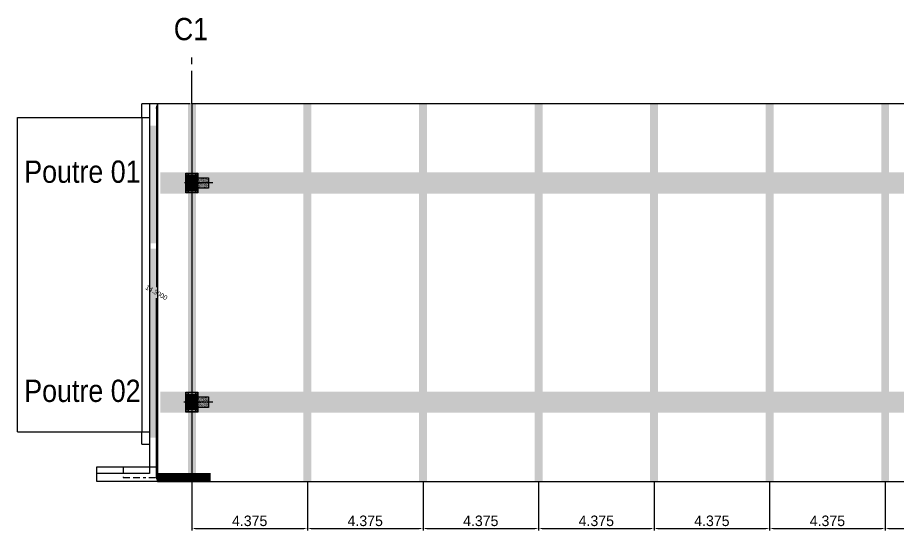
# Model space of a CAD drawing. Header units: metres. Extents: x -697843 to 22159, y -46191 to 9548.
# Drawn here: x -9792.02 to -9758.7, y -1018.91 to -999.49 of the extents above; entities that cross this region are included whole.
import ezdxf
from ezdxf.enums import TextEntityAlignment as Align

# ---------------------------------------------------------------- set-up
doc = ezdxf.new("R2010")
doc.units = ezdxf.units.M
for name, pattern in [('AXES', [50.8, 31.75, -6.35, 6.35, -6.35]), ('BORDURE', [1.75, 0.5, -0.25, 0.5, -0.25, 0, -0.25]), ('CACHE', [9.525, 6.35, -3.175]), ('CENTER', [2, 1.25, -0.25, 0.25, -0.25])]:
    doc.linetypes.add(name, pattern=pattern)
doc.layers.get('Defpoints').update_dxf_attribs({"color": 9})
for name, color, linetype in [('AXE', 1, 'CENTER'), ('Axe_en_plan', 1, 'AXES'), ('CART', 6, 'Continuous'), ('Coffrage', 3, 'Continuous'), ('COT', 1, 'Continuous'), ('FIN', 1, 'Continuous'), ('HACHURE', 8, 'Continuous'), ('Pieux', 3, 'BORDURE'), ('TABLIER', 3, 'Continuous')]:
    doc.layers.add(name, color=color, linetype=linetype)
doc.styles.add('ROMANTIC', font='rom_____.pfb')
doc.styles.get("Standard").update_dxf_attribs({"font": 'arial.ttf'})
doc.dimstyles.new('cotf-50', dxfattribs={"dimscale": 0.4, "dimtxt": 1, "dimasz": 0.35, "dimexe": 0.18, "dimexo": 0.1, "dimgap": 0.2, "dimtad": 3, "dimdec": 3, "dimzin": 4, "dimdsep": 46, "dimtxsty": 'ROMANTIC', "dimcen": 0.09, "dimclrd": 256, "dimclre": 256, "dimclrt": 256, "dimadec": 0, "dimazin": 0, "dimtfac": 1, "dimtdec": 3, "dimtix": 1, "dimtmove": 2, "dimatfit": 3, "dimfxl": 1, "dimtvp": 13.888889, "dimtolj": 1, "dimtzin": 4, "dimarcsym": 0})
doc.dimstyles.get("Standard").update_dxf_attribs({"dimtxt": 0.18, "dimasz": 0.18, "dimexe": 0.18, "dimexo": 0.0625, "dimgap": 0.09, "dimtad": 0, "dimtih": 1, "dimtoh": 1, "dimdec": 4, "dimzin": 0, "dimdsep": 46, "dimtxsty": 'Standard', "dimcen": 0.09, "dimadec": 0, "dimazin": 0, "dimtfac": 1, "dimtdec": 4, "dimtofl": 0, "dimtmove": 0, "dimatfit": 3, "dimfxl": 1, "dimtolj": 1, "dimtzin": 0, "dimarcsym": 0})

# ---------------------------------------------------------------- blocks, each defined once
blk = doc.blocks.new('*D25')
at = {"layer": 'Defpoints', "color": 0, "transparency": 16777216}
for p in [(-9785.415, -1002.75), (-9786.758, -1017.05), (-9785.415, -1017.05)]:
    blk.add_point(p, dxfattribs=at)
at = {"layer": 'TABLIER', "color": 0, "lineweight": -2, "transparency": 16777216}
for p, q in [((-9785.478, -1002.75), (-9786.938, -1002.75)), ((-9786.758, -1002.93), (-9786.758, -1009.691)), ((-9786.758, -1016.87), (-9786.758, -1010.108)), ((-9785.478, -1017.05), (-9786.938, -1017.05))]:
    blk.add_line(p, q, dxfattribs=at)
at = {"layer": 'TABLIER', "color": 0, "transparency": 16777216}
for points in [[(-9786.728, -1002.93), (-9786.788, -1002.93), (-9786.758, -1002.75)], [(-9786.728, -1016.87), (-9786.788, -1016.87), (-9786.758, -1017.05)]]:
    blk.add_solid(points, dxfattribs=at)
at = {"layer": 'TABLIER', "color": 0, "transparency": 16777216, "insert": (-9786.758, -1009.9), "char_height": 0.18, "attachment_point": 5, "rotation": 330.7746}
blk.add_mtext('\\A1;14.3000', dxfattribs=at)
blk = doc.blocks.new('*D72')
at = {"layer": 'COT', "lineweight": -2, "transparency": 16777216}
for p, q in [((-9785.415, -1017.089), (-9785.415, -1018.906)), ((-9781.04, -1017.089), (-9781.04, -1018.906)), ((-9785.275, -1018.834), (-9781.18, -1018.834))]:
    blk.add_line(p, q, dxfattribs=at)
at = {"layer": 'COT', "transparency": 16777216}
for points in [[(-9785.275, -1018.811), (-9785.275, -1018.857), (-9785.415, -1018.834)], [(-9781.18, -1018.811), (-9781.18, -1018.857), (-9781.04, -1018.834)]]:
    blk.add_solid(points, dxfattribs=at)
at = {"layer": 'Defpoints', "color": 0, "transparency": 16777216}
for p in [(-9785.415, -1017.049), (-9781.04, -1017.049), (-9781.04, -1018.834)]:
    blk.add_point(p, dxfattribs=at)
at = {"layer": 'COT', "transparency": 16777216, "insert": (-9783.228, -1018.546), "char_height": 0.4, "attachment_point": 5, "style": 'ROMANTIC'}
blk.add_mtext('\\A1;4.375', dxfattribs=at)
blk = doc.blocks.new('*D73')
at = {"layer": 'COT', "lineweight": -2, "transparency": 16777216}
for p, q in [((-9781.04, -1017.089), (-9781.04, -1018.906)), ((-9776.665, -1017.09), (-9776.665, -1018.906)), ((-9780.9, -1018.834), (-9776.805, -1018.834))]:
    blk.add_line(p, q, dxfattribs=at)
at = {"layer": 'COT', "transparency": 16777216}
for points in [[(-9780.9, -1018.811), (-9780.9, -1018.857), (-9781.04, -1018.834)], [(-9776.805, -1018.811), (-9776.805, -1018.857), (-9776.665, -1018.834)]]:
    blk.add_solid(points, dxfattribs=at)
at = {"layer": 'Defpoints', "color": 0, "transparency": 16777216}
for p in [(-9781.04, -1017.049), (-9776.665, -1017.05), (-9776.665, -1018.834)]:
    blk.add_point(p, dxfattribs=at)
at = {"layer": 'COT', "transparency": 16777216, "insert": (-9778.853, -1018.546), "char_height": 0.4, "attachment_point": 5, "style": 'ROMANTIC'}
blk.add_mtext('\\A1;4.375', dxfattribs=at)
blk = doc.blocks.new('*D74')
at = {"layer": 'COT', "lineweight": -2, "transparency": 16777216}
for p, q in [((-9776.665, -1017.09), (-9776.665, -1018.906)), ((-9772.29, -1017.09), (-9772.29, -1018.906)), ((-9776.525, -1018.834), (-9772.43, -1018.834))]:
    blk.add_line(p, q, dxfattribs=at)
at = {"layer": 'COT', "transparency": 16777216}
for points in [[(-9776.525, -1018.811), (-9776.525, -1018.857), (-9776.665, -1018.834)], [(-9772.43, -1018.811), (-9772.43, -1018.857), (-9772.29, -1018.834)]]:
    blk.add_solid(points, dxfattribs=at)
at = {"layer": 'Defpoints', "color": 0, "transparency": 16777216}
for p in [(-9776.665, -1017.05), (-9772.29, -1017.05), (-9772.29, -1018.834)]:
    blk.add_point(p, dxfattribs=at)
at = {"layer": 'COT', "transparency": 16777216, "insert": (-9774.478, -1018.546), "char_height": 0.4, "attachment_point": 5, "style": 'ROMANTIC'}
blk.add_mtext('\\A1;4.375', dxfattribs=at)
blk = doc.blocks.new('*D75')
at = {"layer": 'COT', "lineweight": -2, "transparency": 16777216}
for p, q in [((-9772.29, -1017.09), (-9772.29, -1018.906)), ((-9767.915, -1017.09), (-9767.915, -1018.906)), ((-9772.15, -1018.834), (-9768.055, -1018.834))]:
    blk.add_line(p, q, dxfattribs=at)
at = {"layer": 'COT', "transparency": 16777216}
for points in [[(-9772.15, -1018.811), (-9772.15, -1018.857), (-9772.29, -1018.834)], [(-9768.055, -1018.811), (-9768.055, -1018.857), (-9767.915, -1018.834)]]:
    blk.add_solid(points, dxfattribs=at)
at = {"layer": 'Defpoints', "color": 0, "transparency": 16777216}
for p in [(-9772.29, -1017.05), (-9767.915, -1017.05), (-9767.915, -1018.834)]:
    blk.add_point(p, dxfattribs=at)
at = {"layer": 'COT', "transparency": 16777216, "insert": (-9770.103, -1018.546), "char_height": 0.4, "attachment_point": 5, "style": 'ROMANTIC'}
blk.add_mtext('\\A1;4.375', dxfattribs=at)
blk = doc.blocks.new('*D76')
at = {"layer": 'COT', "lineweight": -2, "transparency": 16777216}
for p, q in [((-9767.915, -1017.09), (-9767.915, -1018.906)), ((-9763.54, -1017.09), (-9763.54, -1018.906)), ((-9767.775, -1018.834), (-9763.68, -1018.834))]:
    blk.add_line(p, q, dxfattribs=at)
at = {"layer": 'COT', "transparency": 16777216}
for points in [[(-9767.775, -1018.811), (-9767.775, -1018.857), (-9767.915, -1018.834)], [(-9763.68, -1018.811), (-9763.68, -1018.857), (-9763.54, -1018.834)]]:
    blk.add_solid(points, dxfattribs=at)
at = {"layer": 'Defpoints', "color": 0, "transparency": 16777216}
for p in [(-9767.915, -1017.05), (-9763.54, -1017.05), (-9763.54, -1018.834)]:
    blk.add_point(p, dxfattribs=at)
at = {"layer": 'COT', "transparency": 16777216, "insert": (-9765.728, -1018.546), "char_height": 0.4, "attachment_point": 5, "style": 'ROMANTIC'}
blk.add_mtext('\\A1;4.375', dxfattribs=at)
blk = doc.blocks.new('*D77')
at = {"layer": 'COT', "lineweight": -2, "transparency": 16777216}
for p, q in [((-9763.54, -1017.09), (-9763.54, -1018.906)), ((-9759.165, -1017.09), (-9759.165, -1018.906)), ((-9763.4, -1018.834), (-9759.305, -1018.834))]:
    blk.add_line(p, q, dxfattribs=at)
at = {"layer": 'COT', "transparency": 16777216}
for points in [[(-9763.4, -1018.811), (-9763.4, -1018.857), (-9763.54, -1018.834)], [(-9759.305, -1018.811), (-9759.305, -1018.857), (-9759.165, -1018.834)]]:
    blk.add_solid(points, dxfattribs=at)
at = {"layer": 'Defpoints', "color": 0, "transparency": 16777216}
for p in [(-9763.54, -1017.05), (-9759.165, -1017.05), (-9759.165, -1018.834)]:
    blk.add_point(p, dxfattribs=at)
at = {"layer": 'COT', "transparency": 16777216, "insert": (-9761.353, -1018.546), "char_height": 0.4, "attachment_point": 5, "style": 'ROMANTIC'}
blk.add_mtext('\\A1;4.375', dxfattribs=at)
blk = doc.blocks.new('*D78')
at = {"layer": 'COT', "lineweight": -2, "transparency": 16777216}
for p, q in [((-9759.165, -1017.09), (-9759.165, -1018.906)), ((-9754.79, -1017.09), (-9754.79, -1018.906)), ((-9759.025, -1018.834), (-9754.93, -1018.834))]:
    blk.add_line(p, q, dxfattribs=at)
at = {"layer": 'COT', "transparency": 16777216}
for points in [[(-9759.025, -1018.811), (-9759.025, -1018.857), (-9759.165, -1018.834)], [(-9754.93, -1018.811), (-9754.93, -1018.857), (-9754.79, -1018.834)]]:
    blk.add_solid(points, dxfattribs=at)
at = {"layer": 'Defpoints', "color": 0, "transparency": 16777216}
for p in [(-9759.165, -1017.05), (-9754.79, -1017.05), (-9754.79, -1018.834)]:
    blk.add_point(p, dxfattribs=at)
at = {"layer": 'COT', "transparency": 16777216, "insert": (-9756.978, -1018.546), "char_height": 0.4, "attachment_point": 5, "style": 'ROMANTIC'}
blk.add_mtext('\\A1;4.375', dxfattribs=at)

msp = doc.modelspace()

# ---------------------------------------------------------------- hatches: boundary and pattern name
at = {"layer": 'Coffrage'}
h = msp.add_hatch(dxfattribs=at)
h.set_pattern_fill('DOTS', color=256, scale=0.012, angle=-90, style=0)
h.set_pattern_definition([(270, (-9916.561501, -797.738823), (0.01905, -0.009525), [0, -0.01905])])
edge = h.paths.add_edge_path()
edge.add_line((-9787.01531, -1011.49948), (-9787.01531, -1009.79948))
edge.add_arc((-9787.01531, -1009.29948), 0.5, 270.000038, 306.869909)
edge.add_line((-9786.71531, -1009.69948), (-9786.71531, -1011.59948))
edge.add_arc((-9787.01531, -1011.99948), 0.5, 413.130091, 449.999962)
edge = h.paths.add_edge_path()
edge.add_line((-9787.01531, -1012.49948), (-9787.01531, -1011.49948))
edge.add_arc((-9787.01531, -1011.99948), 0.5, 413.130091, 449.999962, ccw=False)
edge.add_line((-9786.71531, -1011.59948), (-9786.71531, -1012.39948))
edge.add_arc((-9787.01531, -1011.99948), 0.5, 270.000038, 306.869909, ccw=False)
edge = h.paths.add_edge_path()
edge.add_line((-9787.01531, -1013.99948), (-9787.01531, -1012.49948))
edge.add_arc((-9787.01531, -1011.99948), 0.5, 270.000038, 306.869909)
edge.add_line((-9786.71531, -1012.39948), (-9786.71531, -1014.09948))
edge.add_arc((-9787.01531, -1014.49948), 0.5, 413.130091, 449.999961)
edge = h.paths.add_edge_path()
edge.add_line((-9787.01531, -1014.99948), (-9787.01531, -1013.99948))
edge.add_arc((-9787.01531, -1014.49948), 0.5, 413.130091, 449.999961, ccw=False)
edge.add_line((-9786.71531, -1014.09948), (-9786.71531, -1014.89948))
edge.add_arc((-9787.01531, -1014.49948), 0.5, 270.000039, 306.869909, ccw=False)
edge = h.paths.add_edge_path()
edge.add_line((-9787.01531, -1015.3966), (-9787.01531, -1014.99948))
edge.add_arc((-9787.01531, -1014.49948), 0.5, 270.000039, 306.869909)
edge.add_line((-9786.71531, -1014.89948), (-9786.71531, -1015.3966))
edge.add_line((-9786.71531, -1015.3966), (-9787.01531, -1015.3966))
edge = h.paths.add_edge_path()
edge.add_line((-9787.01531, -1009.79948), (-9787.01531, -1008.79948))
edge.add_arc((-9787.01531, -1009.29948), 0.5, 413.130091, 449.999962, ccw=False)
edge.add_line((-9786.71531, -1008.89948), (-9786.71531, -1009.69948))
edge.add_arc((-9787.01531, -1009.29948), 0.5, 270.000038, 306.869909, ccw=False)
edge = h.paths.add_edge_path()
edge.add_line((-9787.01531, -1007.29956), (-9787.01531, -1006.29956))
edge.add_arc((-9787.01531, -1006.79956), 0.5, 413.130091, 449.999962, ccw=False)
edge.add_line((-9786.71531, -1006.39956), (-9786.71531, -1007.19956))
edge.add_arc((-9787.01531, -1006.79956), 0.5, 270.000038, 306.869908, ccw=False)
edge = h.paths.add_edge_path()
edge.add_line((-9787.01531, -1006.29956), (-9787.01531, -1003.57479))
edge.add_line((-9787.01531, -1003.57479), (-9786.71531, -1003.57479))
edge.add_line((-9786.71531, -1003.57479), (-9786.71531, -1006.39956))
edge.add_arc((-9787.01531, -1006.79956), 0.5, 413.130091, 449.999962)
edge = h.paths.add_edge_path()
edge.add_line((-9787.01531, -1008.79948), (-9787.01531, -1007.29956))
edge.add_arc((-9787.01531, -1006.79956), 0.5, 270.000038, 306.869908)
edge.add_line((-9786.71531, -1007.19956), (-9786.71531, -1008.89948))
edge.add_arc((-9787.01531, -1009.29948), 0.5, 413.130091, 449.999962)
h.paths.add_polyline_path([(-9786.98248, -1008.24214), (-9786.74265, -1008.24214), (-9786.74265, -1008.03609), (-9786.98248, -1008.03609)], flags=16)
h = msp.add_hatch(dxfattribs=at)
h.set_pattern_fill('ANSI37', color=256, scale=0.002, angle=-90, style=0)
h.set_pattern_definition([(315, (-9913.604036, -774.814151), (0.00449012806, 0.00449012806), []), (45, (-9913.604036, -774.814151), (-0.00449012806, 0.00449012806), [])])
h.paths.add_polyline_path([(-9785.60531, -1006.03956), (-9785.60531, -1005.45956), (-9785.22531, -1005.45956), (-9785.22531, -1006.03956)])
h.paths.add_polyline_path([(-9785.59531, -1006.02956), (-9785.59531, -1005.46956), (-9785.23531, -1005.46956), (-9785.23531, -1006.02956)], flags=16)
h = msp.add_hatch(dxfattribs=at)
h.set_pattern_fill('ANSI37', color=256, scale=0.002, angle=-90, style=0)
h.set_pattern_definition([(315, (-9913.604036, -783.1139946), (0.00449012806, 0.00449012806), []), (45, (-9913.604036, -783.1139946), (-0.00449012806, 0.00449012806), [])])
h.paths.add_polyline_path([(-9785.60531, -1014.3394), (-9785.60531, -1013.7594), (-9785.22531, -1013.7594), (-9785.22531, -1014.3394)])
h.paths.add_polyline_path([(-9785.59531, -1014.3294), (-9785.59531, -1013.7694), (-9785.23531, -1013.7694), (-9785.23531, -1014.3294)], flags=16)
at = {"layer": 'HACHURE'}
h = msp.add_hatch(dxfattribs=at)
h.set_pattern_fill('ANSI37', color=256, scale=0.01, angle=115.66533, style=0)
h.set_pattern_definition([(225, (-9528.262547, -955.867478), (0.0224506403, -0.0224506403), []), (315, (-9528.262547, -955.867478), (0.0224506403, 0.0224506403), [])])
h.paths.add_polyline_path([(-9785.59031, -1006.02456), (-9785.59031, -1005.47456), (-9785.24031, -1005.47456), (-9785.24031, -1006.02456)])
h = msp.add_hatch(dxfattribs=at)
h.set_pattern_fill('AR-SAND', color=256, scale=0.0008, angle=115.66533, style=0)
h.set_pattern_definition([(217.5, (-9772.143044, -1005.905765), (0.001280025, -0.03915306), [0, -0.0308864, 0, -0.034544, 0, -0.03302]), (187.5, (-9772.143044, -1005.905765), (-0.03596186, -0.057346), [0, -0.0166624, 0, -0.0278384, 0, -0.010668]), (147.5, (-9772.11805, -1005.905765), (-0.06327939, -0.000114975), [0, -0.01016, 0, -0.036576, 0, -0.047752]), (137.5, (-9772.11805, -1005.905765), (-0.06108452, -0.01783435), [0, -0.00508, 0, -0.0239776, 0, -0.027432])])
h.paths.add_polyline_path([(-9784.79031, -1005.94956), (-9785.19031, -1005.94956), (-9785.19031, -1005.74956), (-9784.79031, -1005.74956)])
h.paths.add_polyline_path([(-9785.19031, -1005.54956), (-9784.79031, -1005.54956), (-9784.79031, -1005.74956), (-9785.19031, -1005.74956)])
h = msp.add_hatch(dxfattribs=at)
h.set_pattern_fill('ANSI37', color=256, scale=0.01, angle=115.66533, style=0)
h.set_pattern_definition([(225, (-9528.262547, -964.167322), (0.0224506403, -0.0224506403), []), (315, (-9528.262547, -964.167322), (0.0224506403, 0.0224506403), [])])
h.paths.add_polyline_path([(-9785.59031, -1014.3244), (-9785.59031, -1013.7744), (-9785.24031, -1013.7744), (-9785.24031, -1014.3244)])
h = msp.add_hatch(dxfattribs=at)
h.set_pattern_fill('AR-SAND', color=256, scale=0.0008, angle=115.66533, style=0)
h.set_pattern_definition([(217.5, (-9772.143044, -1014.20561), (0.001280025, -0.03915306), [0, -0.0308864, 0, -0.034544, 0, -0.03302]), (187.5, (-9772.143044, -1014.20561), (-0.03596186, -0.057346), [0, -0.0166624, 0, -0.0278384, 0, -0.010668]), (147.5, (-9772.11805, -1014.20561), (-0.06327939, -0.000114975), [0, -0.01016, 0, -0.036576, 0, -0.047752]), (137.5, (-9772.11805, -1014.20561), (-0.06108452, -0.01783435), [0, -0.00508, 0, -0.0239776, 0, -0.027432])])
h.paths.add_polyline_path([(-9784.79031, -1014.2494), (-9785.19031, -1014.2494), (-9785.19031, -1014.0494), (-9784.79031, -1014.0494)])
h.paths.add_polyline_path([(-9785.19031, -1013.8494), (-9784.79031, -1013.8494), (-9784.79031, -1014.0494), (-9785.19031, -1014.0494)])

# ---------------------------------------------------------------- linework, layer by layer
at = {"layer": 'AXE', "color": 9}
msp.add_line((-9785.41531, -1002.74956), (-9785.41531, -1000.84312), dxfattribs=at)
at = {"layer": 'Axe_en_plan', "ltscale": 0.01}
for p, q in [((-9785.53497, -1005.42456), (-9785.58565, -1005.42456)), ((-9785.56031, -1005.40095), (-9785.56031, -1005.45163)), ((-9785.29565, -1005.42456), (-9785.24497, -1005.42456)), ((-9785.27031, -1005.40095), (-9785.27031, -1005.45163)), ((-9785.53497, -1006.07456), (-9785.58565, -1006.07456)), ((-9785.56031, -1006.09816), (-9785.56031, -1006.04749)), ((-9785.29565, -1006.07456), (-9785.24497, -1006.07456)), ((-9785.27031, -1006.09816), (-9785.27031, -1006.04749)), ((-9785.53497, -1013.7244), (-9785.58565, -1013.7244)), ((-9785.56031, -1013.7008), (-9785.56031, -1013.75147)), ((-9785.29565, -1013.7244), (-9785.24497, -1013.7244)), ((-9785.27031, -1013.7008), (-9785.27031, -1013.75147)), ((-9785.56031, -1014.39801), (-9785.56031, -1014.34733)), ((-9785.27031, -1014.39801), (-9785.27031, -1014.34733)), ((-9785.53497, -1014.3744), (-9785.58565, -1014.3744)), ((-9785.29565, -1014.3744), (-9785.24497, -1014.3744))]:
    msp.add_line(p, q, dxfattribs=at)
at = {"layer": 'CART', "color": 8, "const_width": 0.3}
for points in [[(-9785.41531, -1017.04956), (-9785.41531, -1002.74956)], [(-9781.04031, -1017.04956), (-9781.04031, -1002.74956)], [(-9776.66531, -1017.04956), (-9776.66531, -1002.74956)], [(-9772.29031, -1017.04956), (-9772.29031, -1002.74956)], [(-9767.91531, -1017.04956), (-9767.91531, -1002.74956)], [(-9763.54031, -1017.04956), (-9763.54031, -1002.74956)], [(-9759.16531, -1017.04956), (-9759.16531, -1002.74956)]]:
    msp.add_lwpolyline(points, dxfattribs=at)
at = {"layer": 'Coffrage', "linetype": 'AXES', "ltscale": 0.1}
for p, q in [((-9784.62283, -1005.74956), (-9785.69008, -1005.74956)), ((-9784.62283, -1014.0494), (-9785.71544, -1014.0494))]:
    msp.add_line(p, q, dxfattribs=at)
at = {"layer": 'Coffrage', "ltscale": 2}
for p, q in [((-9789.01531, -1017.0494), (-9789.01531, -1016.4966)), ((-9789.01531, -1016.4966), (-9787.01531, -1016.4966)), ((-9786.71531, -1016.7494), (-9784.71531, -1016.7494)), ((-9786.71531, -1016.7994), (-9784.71531, -1016.7994)), ((-9786.71531, -1016.8494), (-9784.71531, -1016.8494)), ((-9786.71531, -1016.8994), (-9784.71531, -1016.8994)), ((-9786.71531, -1016.9494), (-9784.71531, -1016.9494)), ((-9786.71531, -1016.9994), (-9784.71531, -1016.9994)), ((-9786.66531, -1017.0494), (-9789.01531, -1017.0494)), ((-9786.71531, -1017.0494), (-9784.71531, -1017.0494))]:
    msp.add_line(p, q, dxfattribs=at)
at = {"layer": 'Coffrage', "linetype": 'CACHE', "ltscale": 0.6}
for p, q in [((-9787.01531, -1016.4966), (-9787.01531, -1016.7494)), ((-9787.01531, -1016.7494), (-9789.01531, -1016.7494))]:
    msp.add_line(p, q, dxfattribs=at)
at = {"layer": 'Coffrage'}
msp.add_line((-9787.01531, -1016.4966), (-9786.71531, -1016.4966), dxfattribs=at)
at = {"layer": 'FIN'}
for points in [[(-9785.64031, -1006.12456), (-9785.64031, -1005.37456), (-9785.19031, -1005.37456), (-9785.19031, -1006.12456)], [(-9785.63031, -1006.11456), (-9785.63031, -1005.38456), (-9785.20031, -1005.38456), (-9785.20031, -1006.11456)], [(-9785.59031, -1006.02456), (-9785.59031, -1005.47456), (-9785.24031, -1005.47456), (-9785.24031, -1006.02456)], [(-9785.19031, -1005.54956), (-9784.79031, -1005.54956), (-9784.79031, -1005.94956), (-9785.19031, -1005.94956)], [(-9785.64031, -1014.4244), (-9785.64031, -1013.6744), (-9785.19031, -1013.6744), (-9785.19031, -1014.4244)], [(-9785.63031, -1014.4144), (-9785.63031, -1013.6844), (-9785.20031, -1013.6844), (-9785.20031, -1014.4144)], [(-9785.59031, -1014.3244), (-9785.59031, -1013.7744), (-9785.24031, -1013.7744), (-9785.24031, -1014.3244)], [(-9785.19031, -1013.8494), (-9784.79031, -1013.8494), (-9784.79031, -1014.2494), (-9785.19031, -1014.2494)]]:
    msp.add_lwpolyline(points, close=True, dxfattribs=at)
at = {"layer": 'Pieux', "ltscale": 0.5}
msp.add_line((-9788.01531, -1016.4966), (-9788.01533, -1016.89956), dxfattribs=at)
msp.add_lwpolyline([(-9788.01531, -1016.89956), (-9784.71531, -1016.89972)], dxfattribs=at)
at = {"layer": 'TABLIER'}
for p, q in [((-9787.31531, -1003.27479), (-9787.31531, -1002.74956)), ((-9786.71531, -1002.74956), (-9787.31531, -1002.74956)), ((-9787.01531, -1002.74956), (-9787.01531, -1016.4966)), ((-9786.71531, -1002.74956), (-9786.71531, -1017.0494)), ((-9792.01531, -1015.17479), (-9792.01531, -1003.27479)), ((-9787.31531, -1003.27479), (-9787.31531, -1015.17479)), ((-9787.31531, -1015.64479), (-9787.31531, -1015.17479))]:
    msp.add_line(p, q, dxfattribs=at)
at = {"layer": 'TABLIER', "flags": 128}
msp.add_lwpolyline([(-9785.41531, -1002.74956), (-9785.41531, -1017.04956), (-9715.41531, -1017.04956), (-9675.41531, -1017.04956), (-9675.41531, -1002.74956), (-9715.41531, -1002.74956)], close=True, dxfattribs=at)
for points in [[(-9792.01531, -1003.27479), (-9787.01531, -1003.27479)], [(-9792.01531, -1015.17479), (-9787.01531, -1015.17479)], [(-9787.31531, -1015.64479), (-9787.01531, -1015.64479)]]:
    msp.add_lwpolyline(points, dxfattribs=at)
at = {"layer": 'TABLIER', "color": 9, "const_width": 0.8}
for points in [[(-9674.21531, -1005.74956), (-9786.61531, -1005.74956)], [(-9786.61531, -1014.04956), (-9674.21531, -1014.04956)]]:
    msp.add_lwpolyline(points, dxfattribs=at)

# ---------------------------------------------------------------- texts
at = {"layer": 'CART', "style": 'ROMANTIC', "width": 0.9}
for s, p in [('C1', (-9785.45207, -1000.34269)), ('Poutre 01', (-9789.56136, -1005.742)), ('Poutre 02', (-9789.56136, -1014.042))]:
    msp.add_text(s, height=0.84375, rotation=0, dxfattribs=at).set_placement(p, align=Align.CENTER)

# ---------------------------------------------------------------- dimensions: what is measured, and where the dimension line sits
at = {"layer": 'COT'}
for base, p1, p2, picture, middle in [((-9781.04031, -1018.83411), (-9785.41531, -1017.0494), (-9781.04031, -1017.0494), '*D72', (-9783.22781, -1018.54612)), ((-9776.66531, -1018.83411), (-9781.04031, -1017.0494), (-9776.66531, -1017.04956), '*D73', (-9778.85281, -1018.54612)), ((-9772.29031, -1018.83411), (-9776.66531, -1017.04956), (-9772.29031, -1017.04956), '*D74', (-9774.47781, -1018.54612)), ((-9767.91531, -1018.83411), (-9772.29031, -1017.04956), (-9767.91531, -1017.04956), '*D75', (-9770.10281, -1018.54612)), ((-9763.54031, -1018.83411), (-9767.91531, -1017.04956), (-9763.54031, -1017.04956), '*D76', (-9765.72781, -1018.54612)), ((-9759.16531, -1018.83411), (-9763.54031, -1017.04956), (-9759.16531, -1017.04956), '*D77', (-9761.35281, -1018.54612)), ((-9754.79031, -1018.83411), (-9759.16531, -1017.04956), (-9754.79031, -1017.04956), '*D78', (-9756.97781, -1018.54612))]:
    dim = msp.add_linear_dim(base=base, p1=p1, p2=p2, dimstyle='cotf-50', dxfattribs=at)
    dim.commit()
    dim.dimension.update_dxf_attribs({"geometry": picture, "text_midpoint": middle})
at = {"layer": 'TABLIER'}
dim = msp.add_aligned_dim(p1=(-9785.41531, -1002.74956), p2=(-9785.41531, -1017.04956), distance=-1.34267, dimstyle='Standard', dxfattribs=at)
dim.commit()
dim.dimension.update_dxf_attribs({"geometry": '*D25', "text_midpoint": (-9786.75798, -1009.89956)})

doc.saveas('drawing.dxf')
